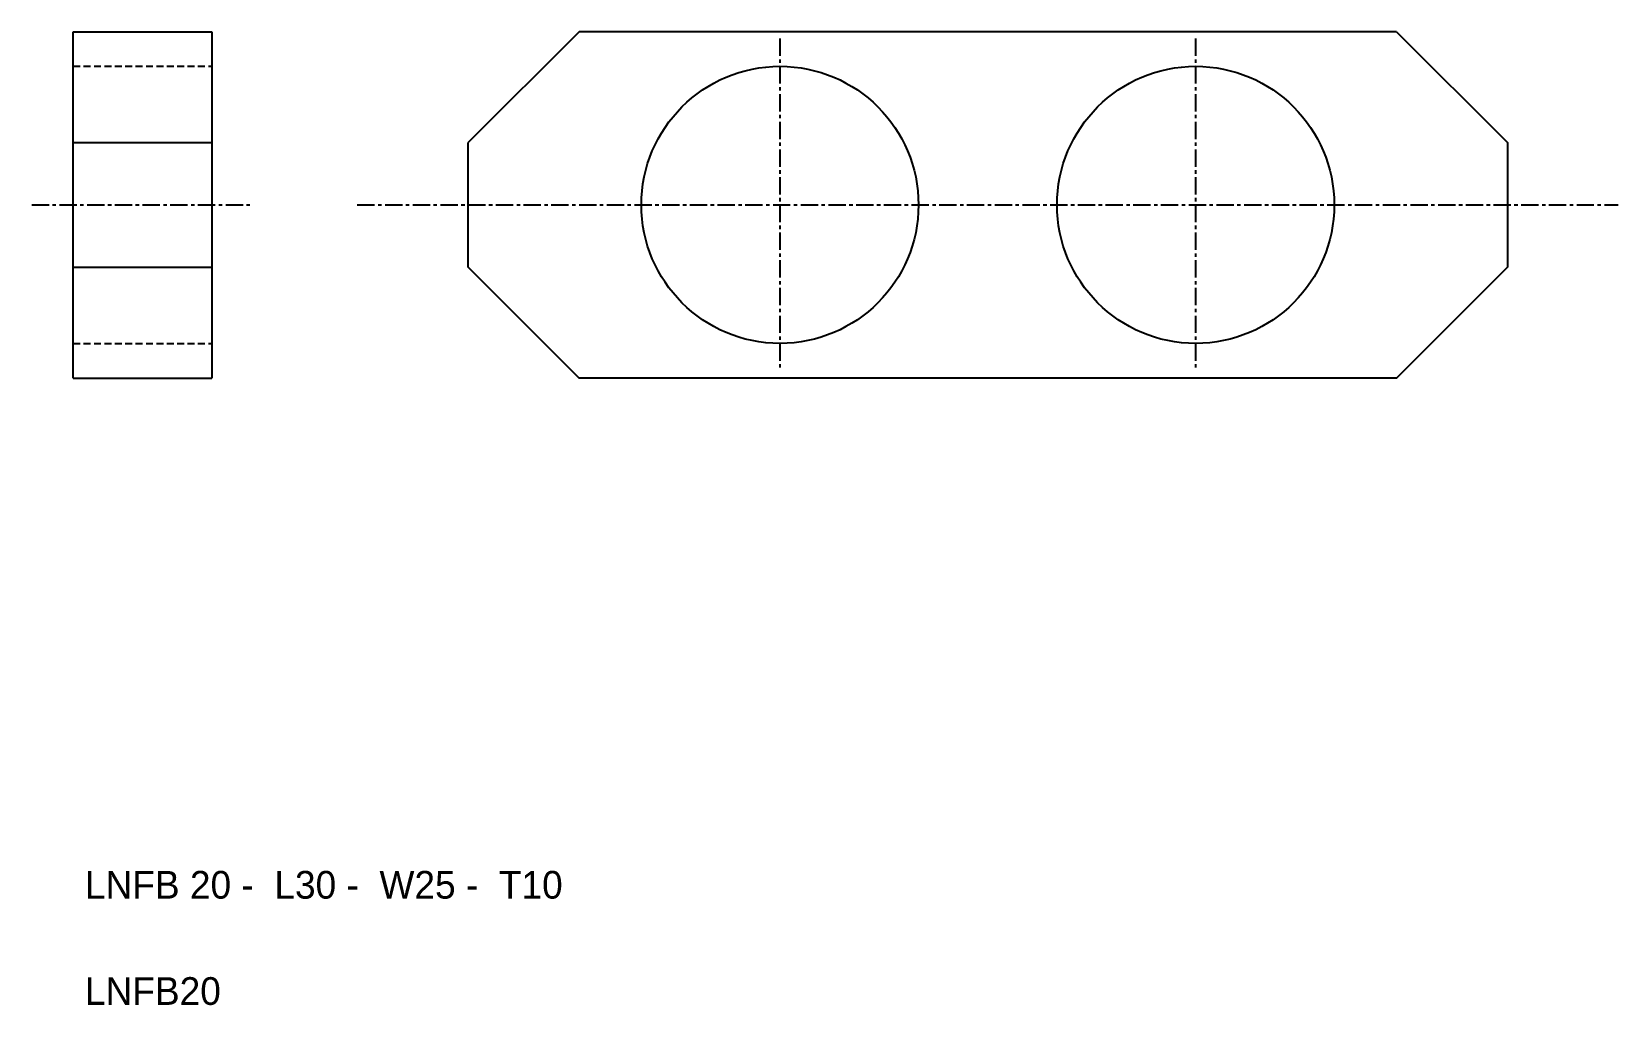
# Model space of a CAD drawing. Extents: x 799 to 914, y -62 to 8.
import ezdxf

# ---------------------------------------------------------------- set-up
doc = ezdxf.new("R2010")
doc.units = 0
doc.linetypes.add('CENTER', pattern=[2, 1.25, -0.25, 0.25, -0.25])
doc.linetypes.add('DASHED', pattern=[0.75, 0.5, -0.25])
doc.layers.get('0').update_dxf_attribs({"linetype": 'CONTINUOUS'})
doc.layers.add('CENTER', color=1, linetype='CENTER')

msp = doc.modelspace()

# ---------------------------------------------------------------- linework, layer by layer
at = {"color": 7, "linetype": 'CONTINUOUS'}
for p, q in [((802.25, -16.9), (802.25, 8.1)), ((802.25, 8.1), (812.25, 8.1)), ((812.25, 8.1), (812.25, -16.9)), ((838.75, 8.1), (830.75, 0.1)), ((897.75, 8.1), (838.75, 8.1)), ((897.75, 8.1), (905.75, 0.1)), ((802.25, 0.1), (812.25, 0.1)), ((802.25, -8.9), (812.25, -8.9)), ((802.25, -16.9), (812.25, -16.9))]:
    msp.add_line(p, q, dxfattribs=at)
at = {"color": 3, "linetype": 'DASHED'}
for p, q in [((802.25, 5.6), (812.25, 5.6)), ((802.25, -14.4), (812.25, -14.4))]:
    msp.add_line(p, q, dxfattribs=at)
at = {"color": 7, "linetype": 'CONTINUOUS'}
msp.add_lwpolyline([(905.75, 0.1), (905.75, -8.9), (897.75, -16.9), (838.75, -16.9), (830.75, -8.9), (830.75, 0.1)], dxfattribs=at)
for centre in [(853.25, -4.4), (883.25, -4.4)]:
    msp.add_circle(centre, 10, dxfattribs=at)
at = {"layer": 'CENTER', "color": 1, "linetype": 'CENTER'}
for p, q in [((853.25, 7.6), (853.25, -16.4)), ((883.25, 7.6), (883.25, -16.4)), ((799.25, -4.4), (815.25, -4.4)), ((822.75, -4.4), (913.75, -4.4))]:
    msp.add_line(p, q, dxfattribs=at)

# ---------------------------------------------------------------- texts
at = {"color": 7, "linetype": 'CONTINUOUS'}
for s, p in [('LNFB 20 -  L30 -  W25 -  T10', (803.09, -54.48)), ('LNFB20', (803.09, -62.15))]:
    msp.add_text(s, height=2, dxfattribs=at).set_placement(p)

doc.saveas('drawing.dxf')
